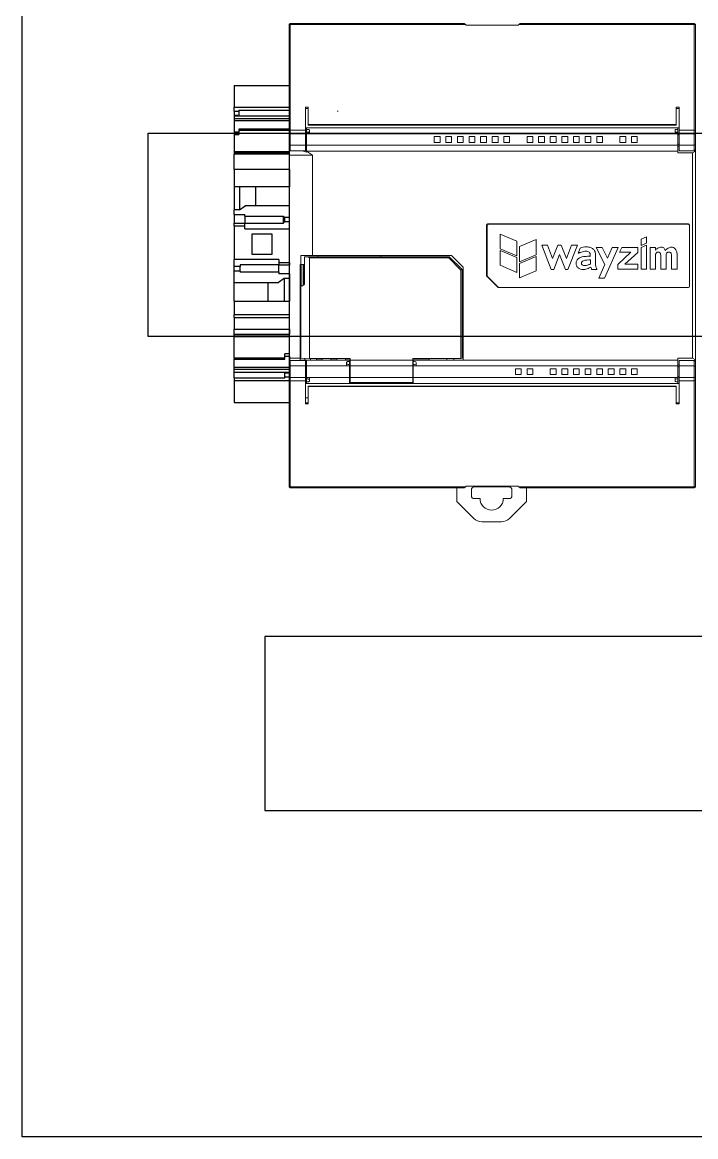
# Model space of a CAD drawing. Header units: millimetres. Extents: x -5786 to 4989, y -422 to 1165.
# Drawn here: x -1079 to -963, y 393.8 to 585.8 of the extents above; entities that cross this region are included whole.
import ezdxf

# ---------------------------------------------------------------- set-up
doc = ezdxf.new("R2010")
doc.units = ezdxf.units.MM
doc.layers.add('03-电路图形与符号及连接细实线', color=7, linetype='Continuous', lineweight=25)
doc.layers.add('1', color=7, linetype='Continuous', lineweight=25)

# ---------------------------------------------------------------- blocks, each defined once
blk = doc.blocks.new('CLIPFIX_35-select__2', base_point=(-143.27, 65.5))
at = {"color": 7, "linetype": 'Continuous'}
for p, q in [((-143.27, 75), (-143.27, 65.5)), ((-139.54, 75), (-143.27, 75)), ((-138.98, 75), (-139.54, 75)), ((-139.54, 65.5), (-139.54, 75)), ((-138.98, 75), (-138.98, 66.3)), ((-138.98, 75), (-138.05, 75)), ((-138.05, 75), (-137.54, 75)), ((-138.05, 75), (-138.05, 65.5)), ((-137.54, 65.5), (-137.54, 75)), ((-137.54, 75), (-137.22, 75)), ((-137.22, 65.5), (-137.22, 75)), ((-137.22, 75), (-135.81, 75)), ((-135.81, 75), (-135.81, 66.3)), ((-135.6, 75), (-135.81, 75)), ((-135.6, 75), (-131.93, 75)), ((-135.6, 66.3), (-135.6, 75)), ((-131.74, 75), (-131.93, 75)), ((-131.93, 74.2), (-131.93, 75)), ((-131.74, 75), (-131.74, 65.5)), ((-131.74, 75), (-131.55, 75)), ((-131.55, 74.2), (-131.55, 75)), ((-131.55, 75), (-130.61, 75)), ((-128.59, 75), (-130.61, 75)), ((-128.59, 75), (-128.15, 75)), ((-128.15, 65.5), (-128.15, 75)), ((-125.82, 75), (-128.15, 75)), ((-125.82, 75), (-125.82, 65.5)), ((-125.82, 75), (-122.57, 75)), ((-122.57, 75), (-122.57, 67.36)), ((-122.57, 75), (-120.62, 75)), ((-120.62, 74), (-120.62, 75)), ((-120.62, 75), (-119.81, 75)), ((-119.81, 74), (-119.81, 75)), ((-119.81, 75), (-118.61, 75)), ((-118.61, 67.3), (-118.61, 75)), ((-112.82, 75), (-118.61, 75)), ((-112.82, 75), (-112.82, 73.2)), ((-112.82, 75), (-112.35, 75)), ((-112.35, 75), (-112.35, 73.2)), ((-110.87, 75), (-112.35, 75)), ((-110.87, 75), (-110.87, 73.2)), ((-110.87, 75), (-110.07, 75)), ((-110.07, 74.09), (-110.07, 75)), ((-106.12, 75), (-110.07, 75)), ((-106.12, 65.5), (-106.12, 75)), ((-103.12, 75), (-106.12, 75)), ((-103.12, 65.5), (-103.12, 75)), ((-103.12, 75), (-100.47, 75)), ((-100.47, 66.3), (-100.47, 75)), ((-100.2, 75), (-100.47, 75)), ((-100.07, 75), (-100.2, 75)), ((-100.2, 75), (-100.2, 65.5)), ((-100.07, 66.3), (-100.07, 75)), ((-97.11, 75), (-100.07, 75)), ((-96.69, 75), (-97.11, 75)), ((-97.11, 75), (-97.11, 74.2)), ((-96.69, 74.2), (-96.69, 75)), ((-94.73, 75), (-96.69, 75)), ((-94.73, 65.5), (-94.73, 75)), ((-94.4, 75), (-94.73, 75)), ((-94.4, 65.5), (-94.4, 75)), ((-93.9, 75), (-94.4, 75)), ((-93.9, 65.5), (-93.9, 75)), ((-93.81, 75), (-93.9, 75)), ((-93.81, 74.2), (-93.81, 75)), ((-93.04, 75), (-93.81, 75)), ((-93.04, 75), (-93.04, 74.2)), ((-93.04, 75), (-92.4, 75)), ((-92.4, 75), (-92.4, 65.5)), ((-88.67, 75), (-92.4, 75)), ((-88.67, 75), (-88.67, 65.5)), ((-131.88, 74.2), (-131.93, 74.2)), ((-131.88, 74.2), (-131.88, 65.5)), ((-131.47, 74.2), (-131.55, 74.2)), ((-131.47, 74.2), (-131.47, 65.5)), ((-120.62, 74), (-120.81, 74)), ((-120.81, 67.3), (-120.81, 74)), ((-120.62, 74), (-119.81, 74)), ((-119.51, 74), (-119.81, 74)), ((-119.51, 67.3), (-119.51, 74)), ((-113.33, 73.2), (-113.33, 65.5)), ((-113.33, 73.2), (-112.82, 73.2)), ((-112.82, 73.2), (-112.43, 73.2)), ((-112.43, 66.5), (-112.43, 73.2)), ((-112.35, 73.2), (-112.43, 73.2)), ((-111.14, 73.2), (-112.35, 73.2)), ((-111.14, 73.2), (-111.14, 66.5)), ((-111.14, 73.2), (-110.87, 73.2)), ((-106.12, 74.09), (-110.07, 74.09)), ((-110.07, 74.09), (-109.37, 73.14)), ((-109.37, 65.5), (-109.37, 73.14)), ((-96.69, 74.2), (-97.11, 74.2)), ((-96.34, 74.2), (-96.69, 74.2)), ((-96.34, 74.2), (-96.34, 65.5)), ((-96.14, 74.2), (-96.34, 74.2)), ((-96.14, 65.5), (-96.14, 74.2)), ((-93.04, 74.2), (-93.81, 74.2)), ((-93.04, 74.2), (-92.97, 74.2)), ((-92.97, 65.5), (-92.97, 74.2)), ((-114.25, 72), (-117.7, 72)), ((-117.7, 72), (-117.7, 68.5)), ((-114.25, 68.5), (-114.25, 72)), ((-109.37, 71.28), (-106.12, 71.28)), ((-122.57, 69.22), (-125.82, 69.22)), ((-121.88, 66.41), (-122.57, 67.36)), ((-120.81, 67.3), (-121.07, 67.3)), ((-121.07, 65.5), (-121.07, 67.3)), ((-120.81, 67.3), (-119.6, 67.3)), ((-119.6, 65.5), (-119.6, 67.3)), ((-119.6, 67.3), (-119.51, 67.3)), ((-119.12, 67.3), (-119.51, 67.3)), ((-119.12, 67.3), (-119.12, 65.5)), ((-118.61, 67.3), (-119.12, 67.3)), ((-117.7, 68.5), (-114.25, 68.5)), ((-139.54, 65.5), (-143.27, 65.5)), ((-138.9, 65.5), (-139.54, 65.5)), ((-138.9, 66.3), (-138.98, 66.3)), ((-138.9, 66.3), (-138.14, 66.3)), ((-138.9, 65.5), (-138.9, 66.3)), ((-138.9, 65.5), (-138.14, 65.5)), ((-138.14, 66.3), (-138.14, 65.5)), ((-138.14, 65.5), (-138.05, 65.5)), ((-138.05, 65.5), (-137.54, 65.5)), ((-137.22, 65.5), (-137.54, 65.5)), ((-135.26, 65.5), (-137.22, 65.5)), ((-135.81, 66.3), (-135.6, 66.3)), ((-135.6, 66.3), (-135.26, 66.3)), ((-135.26, 66.3), (-134.84, 66.3)), ((-135.26, 66.3), (-135.26, 65.5)), ((-135.26, 65.5), (-134.84, 65.5)), ((-134.84, 65.5), (-134.84, 66.3)), ((-134.84, 65.5), (-131.88, 65.5)), ((-131.88, 65.5), (-131.74, 65.5)), ((-131.74, 65.5), (-131.47, 65.5)), ((-130.61, 65.5), (-131.47, 65.5)), ((-130.61, 65.5), (-128.59, 65.5)), ((-128.59, 65.5), (-128.15, 65.5)), ((-128.15, 65.5), (-125.82, 65.5)), ((-121.88, 66.41), (-125.82, 66.41)), ((-121.88, 65.5), (-125.82, 65.5)), ((-121.88, 65.5), (-121.88, 66.41)), ((-121.07, 65.5), (-121.88, 65.5)), ((-121.07, 65.5), (-119.6, 65.5)), ((-119.12, 65.5), (-119.6, 65.5)), ((-119.12, 65.5), (-113.33, 65.5)), ((-113.33, 65.5), (-112.14, 65.5)), ((-112.43, 66.5), (-112.31, 66.5)), ((-112.14, 66.27), (-112.31, 66.5)), ((-112.31, 66.5), (-111.22, 66.5)), ((-112.14, 65.5), (-112.14, 66.27)), ((-112.14, 66.27), (-111.33, 66.27)), ((-112.14, 65.5), (-111.33, 65.5)), ((-111.22, 66.5), (-111.33, 66.27)), ((-111.33, 66.27), (-111.33, 65.5)), ((-111.33, 65.5), (-109.37, 65.5)), ((-111.22, 66.5), (-111.14, 66.5)), ((-109.37, 65.5), (-106.12, 65.5)), ((-103.12, 65.5), (-106.12, 65.5)), ((-103.12, 65.5), (-100.4, 65.5)), ((-100.47, 66.3), (-100.4, 66.3)), ((-100.4, 66.3), (-100.4, 65.5)), ((-100.4, 65.5), (-100.2, 65.5)), ((-100.2, 65.5), (-100.02, 65.5)), ((-100.07, 66.3), (-100.02, 66.3)), ((-100.02, 66.3), (-100.02, 65.5)), ((-100.02, 65.5), (-96.34, 65.5)), ((-96.34, 65.5), (-96.14, 65.5)), ((-96.14, 65.5), (-94.73, 65.5)), ((-94.73, 65.5), (-94.4, 65.5)), ((-94.4, 65.5), (-93.9, 65.5)), ((-93.9, 65.5), (-92.97, 65.5)), ((-92.97, 65.5), (-92.4, 65.5)), ((-92.4, 65.5), (-88.67, 65.5))]:
    blk.add_line(p, q, dxfattribs=at)
at = {"color": 2, "linetype": 'Continuous'}
for p, q in [((-130.61, 75), (-130.61, 65.5)), ((-128.59, 75), (-128.59, 65.5))]:
    blk.add_line(p, q, dxfattribs=at)
blk = doc.blocks.new('IOT控制器')
at = {"layer": '1', "color": 7, "linetype": 'Continuous', "lineweight": 18}
for p, q in [((692.36, 585.37), (692.56, 585.57)), ((692.36, 585.36), (692.56, 585.56)), ((722.37, 585.57), (692.56, 585.57)), ((692.56, 585.57), (692.56, 585.56)), ((692.56, 585.56), (722.55, 585.56)), ((692.56, 585.37), (692.56, 585.56)), ((722.55, 585.56), (722.37, 585.57)), ((722.55, 585.56), (722.77, 585.37)), ((731.94, 585.37), (732.16, 585.56)), ((732.34, 585.57), (732.16, 585.56)), ((732.16, 585.56), (762.16, 585.56)), ((762.16, 585.57), (732.34, 585.57)), ((762.16, 585.57), (762.36, 585.37)), ((762.16, 585.56), (762.16, 585.57)), ((762.16, 585.56), (762.36, 585.36)), ((762.16, 585.56), (762.16, 585.37)), ((692.36, 585.36), (692.36, 585.37)), ((692.36, 585.36), (692.56, 585.37)), ((692.36, 567.39), (692.36, 585.36)), ((722.77, 585.37), (692.56, 585.37)), ((692.56, 585.37), (692.56, 567.41)), ((722.86, 585.28), (722.77, 585.37)), ((722.86, 585.28), (731.86, 585.28)), ((731.94, 585.37), (731.86, 585.28)), ((762.16, 585.37), (731.94, 585.37)), ((762.16, 585.37), (762.36, 585.36)), ((762.16, 567.41), (762.16, 585.37)), ((762.36, 585.37), (762.36, 585.36)), ((762.36, 585.36), (762.36, 567.39)), ((695.16, 571.12), (695.16, 567.41)), ((695.16, 571.12), (695.66, 571.12)), ((695.16, 570.9), (695.66, 570.9)), ((695.66, 571.12), (695.66, 568.13)), ((700.63, 570.46), (700.83, 570.46)), ((759.06, 568.13), (759.06, 571.12)), ((759.06, 571.12), (759.56, 571.12)), ((759.06, 570.9), (759.56, 570.9)), ((759.56, 567.41), (759.56, 571.12)), ((692.36, 566.85), (692.36, 567.39)), ((692.36, 566.53), (692.36, 566.85)), ((692.36, 566.28), (692.36, 566.53)), ((692.56, 567.41), (692.56, 567.02)), ((692.56, 567.02), (692.56, 566.71)), ((692.56, 566.71), (692.56, 566.28)), ((695.36, 567.56), (695.16, 567.56)), ((695.16, 567.41), (695.16, 567.02)), ((695.16, 567.02), (695.16, 566.71)), ((695.16, 566.71), (695.16, 566.28)), ((759.36, 567.56), (695.36, 567.56)), ((695.36, 567.56), (695.36, 567.31)), ((695.36, 567.31), (695.36, 566.81)), ((695.56, 567.31), (695.36, 567.31)), ((695.36, 566.81), (695.36, 566.56)), ((695.56, 566.81), (695.36, 566.81)), ((695.36, 566.56), (695.36, 564.56)), ((695.36, 566.56), (759.36, 566.56)), ((695.66, 568.04), (695.66, 568.13)), ((759.06, 568.13), (695.66, 568.13)), ((695.66, 568.04), (759.06, 568.04)), ((695.86, 566.96), (695.86, 567.16)), ((758.86, 566.81), (758.86, 567.31)), ((759.36, 567.31), (758.86, 567.31)), ((758.86, 566.81), (759.36, 566.81)), ((759.06, 568.13), (759.06, 568.04)), ((759.56, 567.56), (759.36, 567.56)), ((759.36, 567.56), (759.36, 567.31)), ((759.36, 566.81), (759.36, 567.31)), ((759.36, 566.81), (759.36, 566.56)), ((759.36, 566.56), (759.36, 564.56)), ((759.56, 567.02), (759.56, 567.41)), ((759.56, 566.71), (759.56, 567.02)), ((759.56, 566.28), (759.56, 566.71)), ((762.16, 567.02), (762.16, 567.41)), ((762.16, 566.71), (762.16, 567.02)), ((762.16, 566.28), (762.16, 566.71)), ((762.36, 567.39), (762.36, 566.85)), ((762.36, 566.85), (762.36, 566.53)), ((762.36, 566.53), (762.36, 566.28)), ((692.36, 564.85), (692.36, 566.28)), ((692.36, 564.59), (692.36, 564.85)), ((692.36, 563.88), (692.36, 564.59)), ((692.56, 566.28), (692.56, 564.85)), ((692.56, 564.85), (692.56, 564.42)), ((692.56, 564.42), (692.56, 563.71)), ((695.16, 566.28), (695.16, 564.85)), ((695.16, 564.85), (695.16, 564.42)), ((695.16, 564.42), (695.16, 563.71)), ((695.36, 564.4), (695.16, 564.4)), ((695.36, 564.56), (695.36, 563.56)), ((695.36, 564.56), (759.36, 564.56)), ((717.36, 566.06), (718.36, 566.06)), ((717.36, 565.06), (717.36, 566.06)), ((717.36, 565.06), (718.36, 565.06)), ((718.36, 566.06), (718.36, 565.06)), ((719.36, 566.06), (720.36, 566.06)), ((719.36, 565.06), (719.36, 566.06)), ((719.36, 565.06), (720.36, 565.06)), ((720.36, 566.06), (720.36, 565.06)), ((721.36, 566.06), (722.36, 566.06)), ((721.36, 565.06), (721.36, 566.06)), ((721.36, 565.06), (722.36, 565.06)), ((722.36, 566.06), (722.36, 565.06)), ((723.36, 566.06), (724.36, 566.06)), ((723.36, 565.06), (723.36, 566.06)), ((723.36, 565.06), (724.36, 565.06)), ((724.36, 566.06), (724.36, 565.06)), ((725.36, 566.06), (726.36, 566.06)), ((725.36, 565.06), (725.36, 566.06)), ((725.36, 565.06), (726.36, 565.06)), ((726.36, 566.06), (726.36, 565.06)), ((727.36, 566.06), (728.36, 566.06)), ((727.36, 565.06), (727.36, 566.06)), ((727.36, 565.06), (728.36, 565.06)), ((728.36, 566.06), (728.36, 565.06)), ((729.36, 566.06), (730.36, 566.06)), ((729.36, 565.06), (729.36, 566.06)), ((729.36, 565.06), (730.36, 565.06)), ((730.36, 566.06), (730.36, 565.06)), ((733.36, 566.06), (734.36, 566.06)), ((733.36, 565.06), (733.36, 566.06)), ((733.36, 565.06), (734.36, 565.06)), ((734.36, 566.06), (734.36, 565.06)), ((735.36, 566.06), (736.36, 566.06)), ((735.36, 565.06), (735.36, 566.06)), ((735.36, 565.06), (736.36, 565.06)), ((736.36, 566.06), (736.36, 565.06)), ((737.36, 566.06), (738.36, 566.06)), ((737.36, 565.06), (737.36, 566.06)), ((737.36, 565.06), (738.36, 565.06)), ((738.36, 566.06), (738.36, 565.06)), ((739.36, 566.06), (740.36, 566.06)), ((739.36, 565.06), (739.36, 566.06)), ((739.36, 565.06), (740.36, 565.06)), ((740.36, 566.06), (740.36, 565.06)), ((741.36, 566.06), (742.36, 566.06)), ((741.36, 565.06), (741.36, 566.06)), ((741.36, 565.06), (742.36, 565.06)), ((742.36, 566.06), (742.36, 565.06)), ((743.36, 566.06), (744.36, 566.06)), ((743.36, 565.06), (743.36, 566.06)), ((743.36, 565.06), (744.36, 565.06)), ((744.36, 566.06), (744.36, 565.06)), ((745.36, 566.06), (746.36, 566.06)), ((745.36, 565.06), (745.36, 566.06)), ((745.36, 565.06), (746.36, 565.06)), ((746.36, 566.06), (746.36, 565.06)), ((749.36, 566.06), (750.36, 566.06)), ((749.36, 565.06), (749.36, 566.06)), ((749.36, 565.06), (750.36, 565.06)), ((750.36, 566.06), (750.36, 565.06)), ((751.36, 566.06), (752.36, 566.06)), ((751.36, 565.06), (751.36, 566.06)), ((751.36, 565.06), (752.36, 565.06)), ((752.36, 566.06), (752.36, 565.06)), ((759.36, 564.56), (759.36, 563.56)), ((759.36, 564.41), (759.56, 564.41)), ((759.56, 564.85), (759.56, 566.28)), ((759.56, 564.42), (759.56, 564.85)), ((759.56, 563.71), (759.56, 564.42)), ((762.16, 564.85), (762.16, 566.28)), ((762.16, 564.42), (762.16, 564.85)), ((762.16, 563.71), (762.16, 564.42)), ((762.36, 566.28), (762.36, 564.85)), ((762.36, 564.85), (762.36, 564.59)), ((762.36, 564.59), (762.36, 563.88)), ((692.36, 563.84), (692.36, 563.88)), ((692.36, 563.84), (692.56, 563.64)), ((692.36, 562.86), (692.36, 563.84)), ((692.36, 527.89), (692.36, 562.86)), ((696.36, 562.86), (692.36, 562.86)), ((692.56, 563.64), (692.56, 563.71)), ((692.56, 563.64), (695.16, 563.64)), ((694.58, 563.64), (695.36, 563.39)), ((695.16, 563.64), (695.16, 563.71)), ((695.36, 563.39), (695.36, 563.56)), ((695.36, 563.56), (695.37, 563.56)), ((695.37, 563.56), (696.36, 562.86)), ((695.37, 563.56), (759.36, 563.56)), ((696.36, 562.86), (696.36, 545.56)), ((759.36, 563.26), (759.36, 563.56)), ((759.36, 563.26), (761.86, 563.26)), ((759.56, 563.64), (759.56, 563.71)), ((759.56, 563.64), (762.16, 563.64)), ((761.86, 563.26), (762.36, 563.54)), ((761.86, 527.88), (761.86, 563.26)), ((762.16, 563.64), (762.36, 563.84)), ((762.16, 563.64), (762.16, 563.71)), ((762.36, 563.84), (762.36, 563.88)), ((762.36, 563.54), (762.36, 563.84)), ((762.36, 563.54), (762.36, 527.59)), ((761.16, 551.06), (726.56, 551.06)), ((761.06, 550.96), (726.76, 550.96)), ((726.36, 550.86), (726.36, 542.15)), ((726.46, 550.66), (726.46, 542.19)), ((731.6, 548.04), (728.71, 549.25)), ((728.71, 549.25), (728.71, 546.75)), ((761.36, 540.26), (761.36, 550.86)), ((731.6, 545.54), (731.6, 548.04)), ((734.94, 548.31), (732.04, 547.11)), ((734.94, 545.72), (734.94, 548.31)), ((735.88, 547.36), (737.49, 543.16)), ((736.88, 547.36), (735.88, 547.36)), ((737.77, 545.04), (736.88, 547.36)), ((738.66, 547.36), (737.77, 545.04)), ((739.25, 547.36), (738.66, 547.36)), ((740.15, 545.04), (739.25, 547.36)), ((741.04, 547.36), (740.15, 545.04)), ((740.39, 543.16), (742.04, 547.36)), ((742.04, 547.36), (741.04, 547.36)), ((753.94, 548.79), (753.01, 548.41)), ((753.01, 548.41), (753.01, 547.31)), ((753.01, 547.31), (753.94, 547.68)), ((753.94, 547.35), (753.01, 546.97)), ((753.94, 547.68), (753.94, 548.79)), ((753.94, 543.24), (753.94, 547.35)), ((694.36, 544.06), (694.36, 545.56)), ((694.36, 545.56), (696.36, 545.56)), ((695, 545.37), (695, 540.67)), ((695.03, 545.37), (695.66, 545.37)), ((696.06, 545.37), (695.1, 545.37)), ((695.66, 545.37), (719.96, 545.37)), ((695.86, 545.16), (695.66, 545.37)), ((696.36, 545.38), (696.06, 545.37)), ((720.36, 545.56), (696.36, 545.56)), ((697.36, 545.38), (696.36, 545.38)), ((696.36, 545.38), (696.36, 545.38)), ((697.36, 545.37), (697.36, 545.56)), ((708.16, 545.37), (697.36, 545.37)), ((708.16, 545.56), (708.16, 545.37)), ((719.96, 545.38), (708.16, 545.38)), ((719.87, 545.16), (719.96, 545.37)), ((722.16, 543.18), (719.96, 545.38)), ((719.96, 545.37), (719.96, 545.38)), ((719.96, 545.37), (722.16, 543.17)), ((720.36, 545.56), (722.36, 543.56)), ((728.71, 546.75), (731.6, 545.54)), ((728.71, 546.46), (728.71, 543.9)), ((731.6, 545.25), (728.71, 546.46)), ((731.6, 542.67), (731.6, 545.25)), ((732.04, 547.11), (732.04, 544.51)), ((732.04, 544.51), (734.94, 545.72)), ((734.94, 545.43), (732.04, 544.22)), ((734.94, 542.94), (734.94, 545.43)), ((737.95, 543.16), (738.95, 545.78)), ((738.95, 545.78), (739.97, 543.16)), ((742.5, 546.86), (742.15, 545.96)), ((744.26, 545.65), (744.26, 545.43)), ((745.18, 543.89), (745.18, 545.51)), ((745.24, 546.97), (746.76, 544.06)), ((746.29, 546.97), (745.24, 546.97)), ((747.22, 545.1), (746.29, 546.97)), ((746.72, 541.67), (749.06, 546.97)), ((748.04, 546.97), (747.22, 545.1)), ((749.06, 546.97), (748.04, 546.97)), ((751.22, 546.14), (748.99, 544.06)), ((749.67, 546.97), (749.3, 546.14)), ((749.3, 546.14), (751.22, 546.14)), ((752.43, 546.97), (749.67, 546.97)), ((750.19, 544.07), (752.43, 546.11)), ((752.43, 546.11), (752.43, 546.97)), ((753.01, 546.97), (753.01, 543.24)), ((755.47, 546.97), (754.59, 546.97)), ((754.59, 546.97), (754.59, 543.24)), ((755.47, 546.5), (755.47, 546.97)), ((755.52, 543.24), (755.52, 545.84)), ((756.41, 545.48), (756.41, 543.24)), ((757.31, 543.24), (757.31, 545.84)), ((758.27, 545.48), (758.27, 543.24)), ((759.21, 543.24), (759.21, 545.72)), ((694.26, 544.06), (694.36, 544.06)), ((694.26, 527.89), (694.26, 544.06)), ((694.36, 544.06), (695, 544.06)), ((694.41, 540.37), (694.41, 544.06)), ((694.76, 544.06), (694.76, 540.43)), ((694.86, 544.06), (694.86, 540.53)), ((695.86, 545.16), (695.86, 527.86)), ((719.87, 545.16), (695.86, 545.16)), ((721.96, 543.08), (719.87, 545.16)), ((722.36, 527.56), (722.36, 543.56)), ((728.71, 543.9), (731.6, 542.67)), ((732.04, 544.22), (732.04, 541.74)), ((744.28, 544.14), (744.28, 544.81)), ((746.76, 544.06), (745.7, 541.67)), ((748.99, 544.06), (748.99, 543.24)), ((752.43, 544.07), (750.19, 544.07)), ((752.43, 543.24), (752.43, 544.07)), ((722.16, 543.17), (721.96, 543.08)), ((721.96, 527.86), (721.96, 543.08)), ((722.16, 543.18), (722.16, 543.17)), ((722.16, 543.17), (722.16, 527.87)), ((728.3, 540.12), (726.41, 542.01)), ((726.54, 541.98), (728.37, 540.15)), ((732.04, 541.74), (734.94, 542.94)), ((737.49, 543.16), (737.95, 543.16)), ((739.97, 543.16), (740.39, 543.16)), ((744.55, 543.16), (745.43, 543.16)), ((745.7, 541.67), (746.72, 541.67)), ((748.99, 543.24), (752.43, 543.24)), ((753.01, 543.24), (753.94, 543.24)), ((754.59, 543.24), (755.52, 543.24)), ((756.41, 543.24), (757.31, 543.24)), ((758.27, 543.24), (759.21, 543.24)), ((694.36, 540.28), (694.36, 540.28)), ((694.36, 527.88), (694.36, 540.28)), ((694.6, 540.38), (694.45, 540.38)), ((694.46, 540.38), (694.7, 540.38)), ((694.7, 540.38), (694.6, 540.38)), ((695, 540.67), (694.68, 540.36)), ((728.44, 540.06), (761.16, 540.06)), ((694.26, 530.36), (694.36, 530.36)), ((694.26, 530.11), (694.36, 530.11)), ((692.36, 527.29), (692.36, 527.89)), ((692.36, 527.89), (694.26, 527.89)), ((692.56, 527.49), (692.36, 527.29)), ((692.36, 527.29), (692.36, 527.25)), ((692.36, 526.54), (692.36, 527.25)), ((692.36, 526.28), (692.36, 526.54)), ((692.36, 524.85), (692.36, 526.28)), ((695.16, 527.49), (692.56, 527.49)), ((692.56, 527.49), (692.56, 527.42)), ((692.56, 527.42), (692.56, 526.71)), ((692.56, 526.71), (692.56, 526.28)), ((692.56, 526.28), (692.56, 524.85)), ((694.26, 527.89), (694.26, 527.56)), ((694.26, 527.56), (695.36, 527.56)), ((695.86, 527.86), (694.36, 527.88)), ((695.06, 527.87), (695.06, 527.56)), ((695.36, 527.56), (695.11, 527.49)), ((695.16, 527.49), (695.16, 527.42)), ((695.16, 527.42), (695.16, 526.71)), ((695.36, 526.72), (695.16, 526.72)), ((695.16, 526.71), (695.16, 526.28)), ((695.16, 526.28), (695.16, 524.85)), ((695.36, 527.56), (695.36, 526.56)), ((695.36, 527.56), (702.76, 527.56)), ((695.36, 526.56), (695.36, 524.56)), ((695.36, 526.56), (702.76, 526.56)), ((695.86, 527.86), (702.86, 527.86)), ((696.06, 527.86), (696.06, 527.56)), ((697.06, 527.86), (697.06, 527.61)), ((697.06, 527.61), (698.06, 527.61)), ((698.06, 527.61), (698.06, 527.86)), ((699.56, 527.86), (699.56, 527.61)), ((699.56, 527.61), (700.56, 527.61)), ((700.56, 527.61), (700.56, 527.86)), ((702.06, 527.86), (702.06, 527.61)), ((702.06, 527.61), (702.86, 527.61)), ((702.26, 527.16), (702.26, 526.96)), ((702.56, 527.31), (702.76, 527.31)), ((702.56, 526.81), (702.76, 526.81)), ((702.76, 527.56), (702.86, 527.56)), ((702.76, 527.31), (702.76, 527.56)), ((702.76, 526.81), (702.76, 527.31)), ((702.86, 527.06), (702.76, 527.06)), ((702.76, 526.56), (702.76, 526.81)), ((702.76, 524.56), (702.76, 526.56)), ((702.86, 527.86), (702.86, 527.85)), ((702.86, 527.42), (702.86, 527.85)), ((702.86, 526.55), (702.86, 527.42)), ((702.86, 524.55), (702.86, 526.55)), ((713.66, 526.55), (702.86, 526.55)), ((713.66, 527.85), (713.66, 527.86)), ((713.66, 527.86), (721.96, 527.86)), ((713.66, 527.85), (713.66, 527.42)), ((716.51, 527.76), (713.66, 527.76)), ((713.66, 527.56), (713.76, 527.56)), ((713.66, 527.42), (713.66, 526.55)), ((713.76, 527.06), (713.66, 527.06)), ((713.66, 526.55), (713.66, 524.55)), ((713.76, 527.31), (713.76, 527.56)), ((713.76, 527.56), (722.36, 527.56)), ((713.76, 527.31), (713.76, 526.81)), ((713.96, 527.31), (713.76, 527.31)), ((713.76, 526.56), (713.76, 526.81)), ((713.96, 526.81), (713.76, 526.81)), ((713.76, 526.56), (759.36, 526.56)), ((713.76, 524.56), (713.76, 526.56)), ((714.26, 526.96), (714.26, 527.16)), ((716.51, 527.56), (716.51, 527.76)), ((719.56, 527.56), (719.56, 527.86)), ((720.76, 527.86), (720.76, 527.56)), ((722.16, 527.87), (721.96, 527.86)), ((722.36, 527.56), (759.36, 527.56)), ((732.36, 526.06), (731.36, 526.06)), ((731.36, 525.06), (731.36, 526.06)), ((732.36, 526.06), (732.36, 525.06)), ((733.36, 525.06), (733.36, 526.06)), ((734.36, 526.06), (733.36, 526.06)), ((734.36, 526.06), (734.36, 525.06)), ((738.36, 526.06), (737.36, 526.06)), ((737.36, 526.06), (737.36, 525.06)), ((738.36, 526.06), (738.36, 525.06)), ((739.36, 525.06), (739.36, 526.06)), ((740.36, 526.06), (739.36, 526.06)), ((740.36, 526.06), (740.36, 525.06)), ((742.36, 526.06), (741.36, 526.06)), ((741.36, 525.06), (741.36, 526.06)), ((742.36, 526.06), (742.36, 525.06)), ((744.36, 526.06), (743.36, 526.06)), ((743.36, 525.06), (743.36, 526.06)), ((744.36, 526.06), (744.36, 525.06)), ((746.36, 526.06), (745.36, 526.06)), ((745.36, 525.06), (745.36, 526.06)), ((746.36, 526.06), (746.36, 525.06)), ((748.36, 526.06), (747.36, 526.06)), ((747.36, 525.06), (747.36, 526.06)), ((748.36, 526.06), (748.36, 525.06)), ((750.36, 526.06), (749.36, 526.06)), ((749.36, 525.06), (749.36, 526.06)), ((750.36, 526.06), (750.36, 525.06)), ((752.36, 526.06), (751.36, 526.06)), ((751.36, 525.06), (751.36, 526.06)), ((752.36, 526.06), (752.36, 525.06)), ((759.36, 527.88), (759.36, 527.56)), ((759.36, 527.88), (761.86, 527.88)), ((759.36, 527.56), (759.36, 526.56)), ((759.36, 526.72), (759.56, 526.72)), ((759.36, 526.56), (759.36, 524.56)), ((762.16, 527.49), (759.56, 527.49)), ((759.56, 527.49), (759.56, 527.42)), ((759.56, 526.71), (759.56, 527.42)), ((759.56, 526.28), (759.56, 526.71)), ((759.56, 524.85), (759.56, 526.28)), ((762.36, 527.59), (761.86, 527.88)), ((762.36, 527.29), (762.16, 527.49)), ((762.16, 527.49), (762.16, 527.42)), ((762.16, 526.71), (762.16, 527.42)), ((762.16, 526.28), (762.16, 526.71)), ((762.16, 524.85), (762.16, 526.28)), ((762.36, 527.29), (762.36, 527.59)), ((762.36, 527.29), (762.36, 527.25)), ((762.36, 527.25), (762.36, 526.54)), ((762.36, 526.54), (762.36, 526.28)), ((762.36, 526.28), (762.36, 524.85)), ((692.36, 524.59), (692.36, 524.85)), ((692.36, 524.28), (692.36, 524.59)), ((692.36, 523.74), (692.36, 524.28)), ((692.56, 524.85), (692.56, 524.42)), ((692.56, 524.42), (692.56, 524.11)), ((692.56, 524.11), (692.56, 523.72)), ((695.16, 524.85), (695.16, 524.42)), ((695.16, 524.42), (695.16, 524.11)), ((695.16, 524.11), (695.16, 523.72)), ((695.36, 524.56), (695.36, 524.31)), ((695.36, 524.56), (702.76, 524.56)), ((695.36, 524.31), (695.36, 523.81)), ((695.56, 524.31), (695.36, 524.31)), ((695.86, 523.96), (695.86, 524.16)), ((702.76, 523.56), (702.76, 524.56)), ((702.86, 523.85), (702.86, 524.55)), ((713.66, 524.55), (702.86, 524.55)), ((713.66, 524.55), (713.66, 523.85)), ((713.76, 523.56), (713.76, 524.56)), ((713.76, 524.56), (759.36, 524.56)), ((732.36, 525.06), (731.36, 525.06)), ((734.36, 525.06), (733.36, 525.06)), ((738.36, 525.06), (737.36, 525.06)), ((740.36, 525.06), (739.36, 525.06)), ((742.36, 525.06), (741.36, 525.06)), ((744.36, 525.06), (743.36, 525.06)), ((746.36, 525.06), (745.36, 525.06)), ((748.36, 525.06), (747.36, 525.06)), ((750.36, 525.06), (749.36, 525.06)), ((752.36, 525.06), (751.36, 525.06)), ((758.86, 523.96), (758.86, 524.16)), ((759.36, 524.31), (759.16, 524.31)), ((759.36, 524.56), (759.36, 524.31)), ((759.36, 523.81), (759.36, 524.31)), ((759.56, 524.42), (759.56, 524.85)), ((759.56, 524.11), (759.56, 524.42)), ((759.56, 523.72), (759.56, 524.11)), ((762.16, 524.42), (762.16, 524.85)), ((762.16, 524.11), (762.16, 524.42)), ((762.16, 523.72), (762.16, 524.11)), ((762.36, 524.85), (762.36, 524.59)), ((762.36, 524.59), (762.36, 524.28)), ((762.36, 524.28), (762.36, 523.74)), ((692.36, 505.76), (692.36, 523.74)), ((692.56, 523.72), (692.56, 505.76)), ((695.16, 523.72), (695.16, 520.01)), ((695.16, 523.56), (695.36, 523.56)), ((695.56, 523.81), (695.36, 523.81)), ((695.36, 523.81), (695.36, 523.56)), ((695.36, 523.56), (702.76, 523.56)), ((695.66, 523), (695.66, 523.09)), ((759.06, 523.09), (695.66, 523.09)), ((695.66, 523), (759.06, 523)), ((695.66, 523), (695.66, 520.01)), ((713.76, 523.56), (702.76, 523.56)), ((702.86, 523.85), (702.86, 523.72)), ((702.86, 523.72), (713.66, 523.72)), ((713.66, 523.72), (713.66, 523.85)), ((713.76, 523.56), (759.36, 523.56)), ((759.06, 523.09), (759.06, 523)), ((759.06, 520.01), (759.06, 523)), ((759.16, 523.81), (759.36, 523.81)), ((759.36, 523.81), (759.36, 523.56)), ((759.56, 523.56), (759.36, 523.56)), ((759.56, 520.01), (759.56, 523.72)), ((762.16, 505.76), (762.16, 523.72)), ((762.36, 523.74), (762.36, 505.76)), ((695.16, 521.06), (695.66, 521.06)), ((695.66, 520.23), (695.16, 520.23)), ((695.66, 520.01), (695.16, 520.01)), ((759.56, 520.23), (759.06, 520.23)), ((759.56, 520.01), (759.06, 520.01)), ((692.36, 505.76), (692.56, 505.56)), ((692.56, 505.56), (692.56, 505.76)), ((692.56, 505.76), (722.77, 505.76)), ((722.55, 505.56), (692.56, 505.56)), ((721.26, 505.28), (721.26, 503.21)), ((722.77, 505.76), (722.55, 505.56)), ((722.77, 505.76), (722.86, 505.85)), ((731.86, 505.85), (722.86, 505.85)), ((723.76, 505.21), (723.76, 504.21)), ((730.26, 505.71), (724.26, 505.71)), ((730.76, 504.21), (730.76, 505.21)), ((731.86, 505.85), (731.94, 505.76)), ((732.16, 505.56), (731.94, 505.76)), ((731.94, 505.76), (762.16, 505.76)), ((762.16, 505.56), (732.16, 505.56)), ((733.26, 503.21), (733.26, 505.28)), ((762.16, 505.56), (762.36, 505.76)), ((762.16, 505.76), (762.16, 505.56)), ((762.16, 505.76), (762.36, 505.76)), ((721.26, 503.21), (724.17, 500.3)), ((724.26, 503.71), (725.26, 503.71)), ((729.26, 503.71), (730.26, 503.71)), ((730.34, 500.3), (733.26, 503.21)), ((725.58, 499.71), (728.93, 499.71))]:
    blk.add_line(p, q, dxfattribs=at)
at = {"layer": '1', "color": 7, "linetype": 'Continuous', "lineweight": 13}
for p, q in [((692.56, 567.15), (692.36, 567.03)), ((692.36, 566.45), (692.56, 566.56)), ((695.16, 567.15), (692.56, 567.15)), ((692.56, 566.56), (695.16, 566.56)), ((695.86, 567.16), (695.86, 566.63)), ((762.16, 567.15), (759.56, 567.15)), ((762.16, 566.56), (759.56, 566.56)), ((762.36, 567.03), (762.16, 567.15)), ((762.16, 566.56), (762.36, 566.45)), ((692.56, 564.56), (692.36, 564.68)), ((695.16, 564.56), (692.56, 564.56)), ((762.16, 564.56), (759.56, 564.56)), ((762.36, 564.68), (762.16, 564.56)), ((694.71, 540.37), (694.44, 540.38)), ((694.6, 540.38), (694.45, 540.38)), ((692.36, 526.45), (692.56, 526.56)), ((692.56, 526.56), (695.16, 526.56)), ((702.26, 526.63), (702.26, 527.16)), ((702.86, 527.56), (713.66, 527.56)), ((714.26, 527.16), (714.26, 526.63)), ((762.16, 526.56), (759.56, 526.56)), ((762.16, 526.56), (762.36, 526.45)), ((692.56, 524.56), (692.36, 524.68)), ((692.36, 524.1), (692.56, 523.98)), ((695.16, 524.56), (692.56, 524.56)), ((695.86, 524.49), (695.86, 523.96)), ((758.86, 523.96), (758.86, 524.49)), ((762.16, 524.56), (759.56, 524.56)), ((762.36, 524.68), (762.16, 524.56)), ((762.16, 523.98), (762.36, 524.1)), ((692.56, 523.98), (695.16, 523.98)), ((759.56, 523.98), (762.16, 523.98))]:
    blk.add_line(p, q, dxfattribs=at)
at = {"layer": '1', "color": 7, "linetype": 'Continuous', "lineweight": 18}
for points in [[(742.15, 545.96), (742.26, 546.01), (742.4, 546.07), (742.56, 546.12), (742.73, 546.18), (742.91, 546.23), (743.1, 546.27), (743.3, 546.3), (743.5, 546.31)], [(742.15, 545.96), (742.26, 546.01), (742.4, 546.07), (742.56, 546.12), (742.73, 546.18), (742.91, 546.23), (743.1, 546.27), (743.3, 546.3), (743.5, 546.31)], [(742.8, 545.33), (742.67, 545.29), (742.54, 545.24), (742.42, 545.19), (742.32, 545.13)], [(743.59, 547.06), (743.3, 547.05), (743.02, 547.01), (742.76, 546.95), (742.5, 546.86)], [(743.59, 547.06), (743.3, 547.05), (743.02, 547.01), (742.76, 546.95), (742.5, 546.86)], [(743.38, 545.42), (743.09, 545.39), (742.8, 545.33)], [(744.1, 545.44), (744.04, 545.44), (743.97, 545.44), (743.88, 545.44), (743.77, 545.44), (743.56, 545.43), (743.46, 545.43), (743.38, 545.42)], [(743.5, 546.31), (743.67, 546.3), (743.81, 546.27), (743.94, 546.22), (744.05, 546.14)], [(743.5, 546.31), (743.67, 546.3), (743.81, 546.27), (743.94, 546.22), (744.05, 546.14)], [(744.74, 546.7), (744.63, 546.79), (744.51, 546.86), (744.39, 546.92), (744.25, 546.97), (744.11, 547.01), (743.95, 547.04), (743.78, 547.05), (743.59, 547.06)], [(744.74, 546.7), (744.63, 546.79), (744.51, 546.86), (744.39, 546.92), (744.25, 546.97), (744.11, 547.01), (743.95, 547.04), (743.78, 547.05), (743.59, 547.06)], [(744.05, 546.14), (744.14, 546.06), (744.21, 545.94), (744.25, 545.81), (744.26, 545.65)], [(744.05, 546.14), (744.14, 546.06), (744.21, 545.94), (744.25, 545.81), (744.26, 545.65)], [(744.26, 545.43), (744.24, 545.43), (744.21, 545.43), (744.16, 545.44), (744.1, 545.44)], [(745.18, 545.51), (745.18, 545.71), (745.16, 545.9), (745.12, 546.07), (745.07, 546.22), (745.01, 546.37), (744.93, 546.49), (744.85, 546.6), (744.74, 546.7)], [(745.18, 545.51), (745.18, 545.71), (745.16, 545.9), (745.12, 546.07), (745.07, 546.22), (745.01, 546.37), (744.93, 546.49), (744.85, 546.6), (744.74, 546.7)], [(756.56, 547.01), (756.37, 546.99), (756.19, 546.95), (756.03, 546.89), (755.88, 546.82), (755.75, 546.74), (755.63, 546.65), (755.54, 546.57), (755.47, 546.5)], [(756.56, 547.01), (756.37, 546.99), (756.19, 546.95), (756.03, 546.89), (755.88, 546.82), (755.75, 546.74), (755.63, 546.65), (755.54, 546.57), (755.47, 546.5)], [(755.52, 545.84), (755.55, 545.9), (755.59, 545.96), (755.64, 546.02), (755.7, 546.08), (755.78, 546.13), (755.88, 546.16), (755.99, 546.18), (756.12, 546.16)], [(755.52, 545.84), (755.55, 545.9), (755.59, 545.96), (755.64, 546.02), (755.7, 546.08), (755.78, 546.13), (755.88, 546.16), (755.99, 546.18), (756.12, 546.16)], [(756.12, 546.16), (756.16, 546.15), (756.21, 546.12), (756.26, 546.07), (756.31, 546.01), (756.35, 545.92), (756.38, 545.8), (756.4, 545.66), (756.41, 545.48)], [(756.12, 546.16), (756.16, 546.15), (756.21, 546.12), (756.26, 546.07), (756.31, 546.01), (756.35, 545.92), (756.38, 545.8), (756.4, 545.66), (756.41, 545.48)], [(757.15, 546.43), (757.12, 546.57), (757.06, 546.7), (756.99, 546.8), (756.91, 546.88), (756.82, 546.94), (756.73, 546.98), (756.64, 547), (756.56, 547.01)], [(757.15, 546.43), (757.12, 546.57), (757.06, 546.7), (756.99, 546.8), (756.91, 546.88), (756.82, 546.94), (756.73, 546.98), (756.64, 547), (756.56, 547.01)], [(758.3, 547.01), (758.18, 547), (758.06, 546.99), (757.95, 546.96), (757.84, 546.93), (757.66, 546.85), (757.5, 546.75), (757.37, 546.65), (757.28, 546.56), (757.2, 546.48), (757.18, 546.45), (757.15, 546.43)], [(758.3, 547.01), (758.18, 547), (758.06, 546.99), (757.95, 546.96), (757.84, 546.93), (757.66, 546.85), (757.5, 546.75), (757.37, 546.65), (757.28, 546.56), (757.2, 546.48), (757.18, 546.45), (757.15, 546.43)], [(757.31, 545.84), (757.41, 545.97), (757.47, 546.03), (757.55, 546.09), (757.63, 546.13), (757.71, 546.16), (757.81, 546.17), (757.92, 546.16)], [(757.31, 545.84), (757.41, 545.97), (757.47, 546.03), (757.55, 546.09), (757.63, 546.13), (757.71, 546.16), (757.81, 546.17), (757.92, 546.16)], [(757.92, 546.16), (757.99, 546.14), (758.06, 546.11), (758.12, 546.05), (758.18, 545.98)], [(757.92, 546.16), (757.99, 546.14), (758.06, 546.11), (758.12, 546.05), (758.18, 545.98)], [(758.18, 545.98), (758.22, 545.87), (758.25, 545.76), (758.26, 545.63), (758.27, 545.48)], [(758.18, 545.98), (758.22, 545.87), (758.25, 545.76), (758.26, 545.63), (758.27, 545.48)], [(759.21, 545.72), (759.2, 545.89), (759.18, 546.05), (759.15, 546.19), (759.11, 546.32), (759.07, 546.44), (759.01, 546.54), (758.95, 546.64), (758.89, 546.72), (758.82, 546.79), (758.74, 546.85), (758.59, 546.94), (758.44, 546.99), (758.3, 547.01)], [(759.21, 545.72), (759.2, 545.89), (759.18, 546.05), (759.15, 546.19), (759.11, 546.32), (759.07, 546.44), (759.01, 546.54), (758.95, 546.64), (758.89, 546.72), (758.82, 546.79), (758.74, 546.85), (758.59, 546.94), (758.44, 546.99), (758.3, 547.01)], [(742.32, 545.13), (742.2, 545.04), (742.1, 544.94), (742.02, 544.84), (741.95, 544.73), (741.89, 544.62), (741.85, 544.5), (741.83, 544.38), (741.82, 544.25)], [(742.32, 545.13), (742.2, 545.04), (742.1, 544.94), (742.02, 544.84), (741.95, 544.73), (741.89, 544.62), (741.85, 544.5), (741.83, 544.38), (741.82, 544.25)], [(741.82, 544.25), (741.83, 544.13), (741.84, 544.01), (741.87, 543.9), (741.91, 543.8), (741.95, 543.7), (742.01, 543.61), (742.08, 543.53), (742.16, 543.45)], [(741.82, 544.25), (741.83, 544.13), (741.84, 544.01), (741.87, 543.9), (741.91, 543.8), (741.95, 543.7), (742.01, 543.61), (742.08, 543.53), (742.16, 543.45)], [(742.16, 543.45), (742.25, 543.38), (742.35, 543.32), (742.56, 543.23), (742.78, 543.18), (742.88, 543.16), (742.97, 543.16)], [(742.16, 543.45), (742.25, 543.38), (742.35, 543.32), (742.56, 543.23), (742.78, 543.18), (742.88, 543.16), (742.97, 543.16)], [(743.06, 544.66), (742.99, 544.63), (742.92, 544.58), (742.86, 544.54), (742.82, 544.49), (742.78, 544.43), (742.75, 544.37), (742.74, 544.31), (742.73, 544.25)], [(743.06, 544.66), (742.99, 544.63), (742.92, 544.58), (742.86, 544.54), (742.82, 544.49), (742.78, 544.43), (742.75, 544.37), (742.74, 544.31), (742.73, 544.25)], [(742.73, 544.25), (742.74, 544.16), (742.77, 544.08), (742.81, 544.01), (742.88, 543.96)], [(742.73, 544.25), (742.74, 544.16), (742.77, 544.08), (742.81, 544.01), (742.88, 543.96)], [(742.88, 543.96), (742.96, 543.91), (743.06, 543.88), (743.17, 543.86), (743.31, 543.85)], [(742.88, 543.96), (742.96, 543.91), (743.06, 543.88), (743.17, 543.86), (743.31, 543.85)], [(742.97, 543.16), (743.16, 543.17), (743.33, 543.19), (743.5, 543.23), (743.69, 543.29)], [(743.66, 544.8), (743.5, 544.78), (743.35, 544.76), (743.2, 544.72), (743.06, 544.66)], [(743.66, 544.8), (743.5, 544.78), (743.35, 544.76), (743.2, 544.72), (743.06, 544.66)], [(743.31, 543.85), (743.47, 543.86), (743.62, 543.88)], [(743.62, 543.88), (743.76, 543.91), (743.9, 543.96)], [(744.28, 544.81), (743.98, 544.81), (743.66, 544.8)], [(743.69, 543.29), (743.88, 543.36), (744.05, 543.43), (744.2, 543.51), (744.34, 543.58)], [(743.9, 543.96), (744.03, 544.01), (744.13, 544.06)], [(744.09, 543.45), (744.22, 543.52), (744.34, 543.58)], [(744.13, 544.06), (744.22, 544.1), (744.28, 544.14)], [(744.34, 543.58), (744.38, 543.45), (744.44, 543.34), (744.49, 543.24), (744.55, 543.16)], [(745.43, 543.16), (745.41, 543.18), (745.38, 543.23), (745.35, 543.3), (745.3, 543.4), (745.26, 543.51), (745.22, 543.64), (745.19, 543.76), (745.18, 543.89)], [(745.43, 543.16), (745.41, 543.18), (745.38, 543.23), (745.35, 543.3), (745.3, 543.4), (745.26, 543.51), (745.22, 543.64), (745.19, 543.76), (745.18, 543.89)]]:
    blk.add_lwpolyline(points, dxfattribs=at)
for centre, radius, start, end in [((695.46, 566.61), 0.3, 180, 250.5277), ((759.26, 566.61), 0.3, 289.4723, 0), ((695.46, 564.51), 0.3, 109.4723, 180), ((759.26, 564.51), 0.3, 0, 70.5277), ((726.56, 550.86), 0.2, 90, 180), ((726.76, 550.66), 0.3, 90, 180), ((761.06, 550.66), 0.3, 0, 90), ((761.16, 550.86), 0.2, 0, 90), ((726.56, 542.15), 0.2, 180, 225), ((726.76, 542.19), 0.3, 180, 225), ((728.44, 540.26), 0.2, 225, 270), ((728.58, 540.36), 0.3, 225, 270), ((761.06, 540.36), 0.3, 270, 0), ((761.16, 540.26), 0.2, 270, 0), ((695.46, 526.61), 0.3, 180, 250.5277), ((702.66, 526.51), 0.2, 300.0009, 0), ((713.86, 526.51), 0.2, 180, 239.9991), ((759.26, 526.61), 0.3, 289.4723, 0), ((695.46, 524.51), 0.3, 109.4723, 180), ((702.66, 524.61), 0.2, 0, 59.9991), ((713.86, 524.61), 0.2, 120.0009, 180), ((759.26, 524.51), 0.3, 0, 70.5277), ((719.26, 505.28), 2, 0, 8.2367), ((724.26, 505.21), 0.5, 90, 180), ((730.26, 505.21), 0.5, 0, 90), ((735.26, 505.28), 2, 171.7633, 180), ((724.26, 504.21), 0.5, 180, 270), ((727.26, 503.71), 2, 180, 0), ((730.26, 504.21), 0.5, 270, 0), ((725.58, 501.71), 2, 225, 270), ((728.93, 501.71), 2, 270, 315)]:
    blk.add_arc(centre, radius, start, end, dxfattribs=at)
for centre, major_axis, ratio, start_param, end_param in [((695.56, 567.16), (0.3, 0), 0.5, 0, 1.570796), ((695.56, 566.96), (0.3, 0), 0.5, 4.712389, 6.283185), ((695.1, 545.37), (-0.1, 0), 0.009011, 4.712389, 7.068583), ((694.46, 540.28), (-0.0712, 0.0705), 0.996274, 5.491416, 7.062212), ((694.46, 540.28), (-0.0712, -0.0705), 0.996274, 3.933362, 5.504159), ((694.74, 540.28), (-0.0394, 0.0969), 0.649133, 0.264253, 1.319288), ((695.1, 540.63), (-0.0991, 0.0413), 0.325375, 0.134819, 0.920217), ((702.56, 527.16), (0.3, 0), 0.5, 1.570796, 3.141593), ((702.56, 526.96), (0.3, 0), 0.5, 3.141593, 4.712389), ((713.96, 527.16), (0.3, 0), 0.5, 0, 1.570796), ((713.96, 526.96), (0.3, 0), 0.5, 4.712389, 6.283185), ((695.56, 524.16), (-0.3, 0), 0.5, 3.141593, 4.712389), ((759.16, 524.16), (-0.3, 0), 0.5, 4.712389, 6.283185), ((695.56, 523.96), (-0.3, 0), 0.5, 1.570796, 3.141593), ((759.16, 523.96), (-0.3, 0), 0.5, 0, 1.570796)]:
    blk.add_ellipse(centre, major_axis=major_axis, ratio=ratio, start_param=start_param, end_param=end_param, dxfattribs=at)

msp = doc.modelspace()

# ---------------------------------------------------------------- linework, layer by layer
for p, q in [((-1079.01, 393.78), (-1079.01, 693.78)), ((-1057.32, 566.63), (-707.32, 566.63)), ((-1057.32, 531.63), (-1057.32, 566.63)), ((-707.32, 531.63), (-1057.32, 531.63)), ((-679.01, 393.78), (-1079.01, 393.78))]:
    msp.add_line(p, q)
at = {"color": 2}
for p, q in [((-1037.23, 479.96), (-1037.23, 449.96)), ((-727.01, 479.96), (-1037.23, 479.96)), ((-1037.23, 449.96), (-727.01, 449.96))]:
    msp.add_line(p, q, dxfattribs=at)

# ---------------------------------------------------------------- block references
msp.add_blockref('IOT控制器', (-1725.39, 0))
at = {"layer": '03-电路图形与符号及连接细实线', "color": 1, "rotation": 89.99999999999999}
msp.add_blockref('CLIPFIX_35-select__2', (-1032.98, 520.24), dxfattribs=at)

doc.saveas('drawing.dxf')
